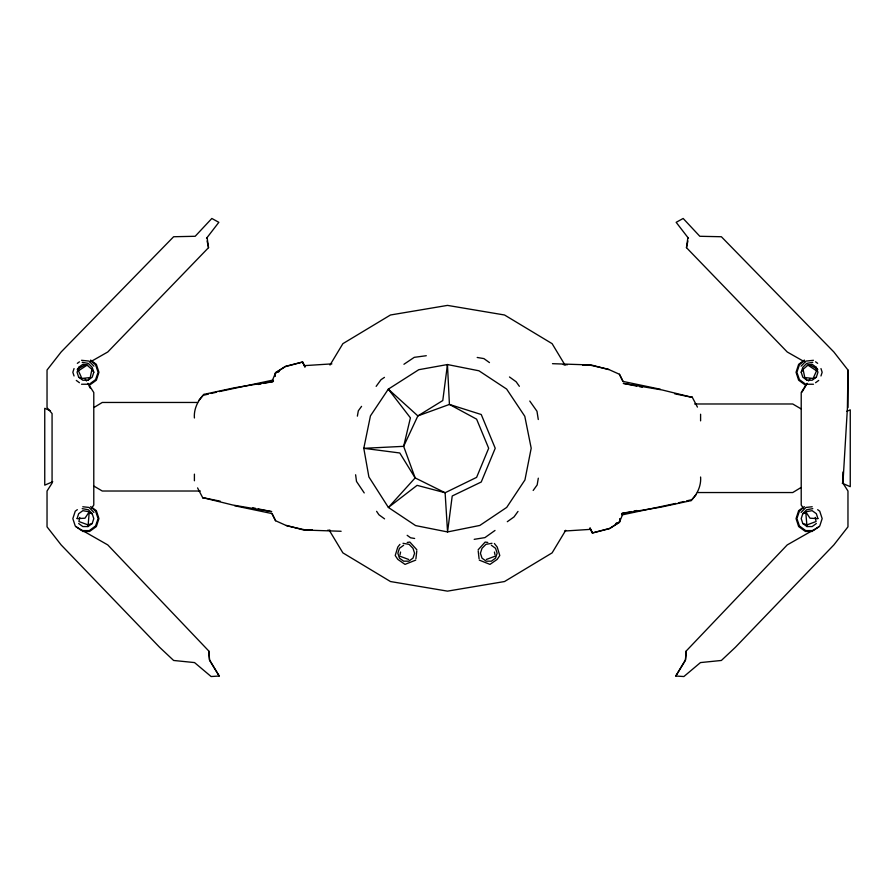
<?xml version="1.0" encoding="UTF-8"?>
<svg xmlns="http://www.w3.org/2000/svg" width="895" height="895" viewBox="0 0 895 895"><rect width="100%" height="100%" fill="white"/><g stroke="black" fill="none" stroke-linecap="round" stroke-linejoin="round"><path stroke-width="1.34" d="M688.479 238.305L676.161 222.318L683.165 218.469L699.812 236.28L721.37 236.739L833.86 351.981L847.968 370.049L847.397 408.265L842.933 483.121L847.968 491.031L847.968 526.842L833.86 544.921L735.455 647.23L721.37 660.465L700.461 662.58L683.892 676.53L675.792 676.027L685.548 659.772L686.23 650.989L787.22 544.921L818.97 526.842M416.801 550.917L415.918 558.748M78.447 370.81L87.061 365.171L91.939 369.344L90.216 377.556L81.881 378.462L78.447 370.81L78.659 367.353L82.855 364.332L87.732 365.171M806.988 526.562L805.836 512.936L802.804 513.696L801.204 518.608L802.804 523.519L806.988 526.562L812.157 526.562L816.341 523.519M686.23 650.989L685.369 660.387L675.792 676.027M804.862 362.016L787.22 351.981L686.465 247.658L687.886 237.522M538.309 478.187L537.168 484.945L533.174 490.46M357.373 416.141L358.324 410.816L361.558 406.364M274.933 376.236L275.57 372.667L285.438 366.357L302.588 362.027L304.938 366.916L302.588 362.027L285.304 366.637L275.593 372.79L271.789 381.829L263.701 383.418M631.299 511.582L623.211 513.171L619.407 522.21L609.696 528.363L592.412 532.972L590.062 528.084L592.412 532.972L609.562 528.643L619.429 522.333L620.067 518.764M274.944 376.292L275.593 372.79L279.061 371.526M620.056 518.708L619.407 522.21L615.939 523.474M79.778 517.422L78.917 521.528L87.867 524.839L92.196 523.519L93.796 518.608L92.196 513.696L88.314 509.736L82.195 508.651M399.998 554.777L400.568 552.036M686.465 247.658L687.908 240.979M74.039 368.572L72.842 372.275L74.039 375.967M78.659 367.353L77.071 372.275L78.659 377.187L82.843 380.23L88.012 380.23L92.196 377.187L93.796 372.275L92.196 367.353L88.314 363.404L82.195 362.318M77.071 518.608L78.659 513.696L82.855 510.665L87.732 511.515L92.196 513.696L89.164 512.936L88.012 526.562L82.843 526.562L78.659 523.519M807.268 365.171L812.145 364.332L816.341 367.353L817.929 372.275L816.341 377.187L812.157 380.23L806.988 380.23L802.804 377.187L801.204 372.275L802.804 367.353L806.686 363.404L812.805 362.318M820.961 375.967L822.158 372.275L820.961 368.572M273.456 380.487L271.789 381.829L273.456 381.371L234.445 387.792L203.97 394.371C197.829 400.501 193.678 409.216 194.405 417.987M621.544 514.513L623.211 513.171L621.544 513.629L660.555 507.208L691.029 500.629C697.171 494.499 701.322 485.784 700.595 477.013M816.553 370.81L807.939 365.171L803.061 369.344L804.784 377.556L813.119 378.462L816.553 370.81L816.341 367.353M801.886 392.256L805.959 385.465M329.998 365.059L342.886 343.658L390.466 314.995L447.5 305.396L504.534 314.995L552.114 343.658L565.002 365.059M565.729 530.276L552.114 552.875L504.534 581.537L447.5 591.136L390.466 581.537L342.886 552.875L329.27 530.276M801.204 372.275L803.061 369.344M807.1 383.295L801.215 392.525L801.215 505.026L803.419 508.326M808.565 380.979L810.031 378.674M89.377 511.616L84.969 518.216L77.183 518.608M91.581 508.326L93.785 505.026L93.785 392.525L87.9 383.295M518.004 511.425L514.01 516.941L507.297 521.707M376.146 386.36L381.013 379.693L384.447 377.377M206.521 238.305L218.839 222.318L211.835 218.469L195.188 236.28L173.63 236.739L61.14 351.981L47.032 370.049L47.032 407.583L52.067 413.579L52.067 483.121L47.032 491.031L47.032 526.842L61.14 544.921L159.545 647.23L173.63 660.465L194.539 662.58L211.108 676.53L219.208 676.027L209.452 659.772L208.77 650.989L107.78 544.921L76.03 526.842M399.92 544.384L397.783 547.091L395.221 555.526L397.783 559.353L405.01 564.387L415.716 560.125M478.165 549.765L485.157 542.057L487.786 542.459M88.012 380.23L90.216 377.556M198.757 400.524L203.97 394.371M691.029 500.629L696.243 494.476M207.114 237.522L208.535 247.658L107.78 351.981L90.138 362.016M801.103 366.122L805.936 361.099L813.465 360.293M801.103 512.455L805.936 507.443L812.212 506.76M804.392 360.327L799.38 364.869L796.897 372.275L799.436 379.637L805.679 384.246L813.465 384.246M804.392 506.671L799.38 511.202L796.897 518.608L799.436 525.969L805.679 530.59L813.465 530.59L819.753 526.014L822.158 518.608L819.753 511.202L817.661 509.68M77.339 363.348L79.442 361.815M89.601 385.118L96.358 380.207L98.942 372.275L96.358 364.332L90.731 360.237M77.339 509.68L75.247 511.202L72.842 518.608L75.247 526.014L81.534 530.59L89.321 530.59L95.564 525.969L98.103 518.608L95.62 511.202L90.608 506.671M88.012 526.562L92.196 523.519M804.269 360.237L798.642 364.332L796.058 372.275L798.642 380.207L805.399 385.118M815.558 382.724L818.712 380.431M803.139 507.398L798.642 510.665L796.058 518.608L798.642 526.551L805.399 531.451L812.358 531.451M403.634 545.279L399.45 548.311L397.85 553.222L399.45 558.133L403.634 561.176L408.802 561.176L412.987 558.133L414.586 553.222L412.987 548.311L409.093 544.35L402.996 543.299M495.002 530.455L484.933 537.615L474.193 539.338M403.936 364.276L414.251 357.34L426.288 355.718M94.031 407.46L102.254 402.459L197.56 402.459M800.969 487.54L792.746 492.541L697.44 492.541M77.205 369.389L85.439 364.701M52.749 481.711L44.75 485.157L44.75 408.321L50.467 410.771M846.815 411.32L850.25 409.843L850.25 486.679L842.251 483.244M813.119 378.462L816.341 377.187M486.343 559.453L495.293 556.142M275.57 372.667L279.05 371.459M615.95 523.541L619.429 522.333M204.44 395.031L208.479 394.091M211.164 393.453L216.556 392.2M219.253 391.574L272.941 380.084M675.747 503.426L622.059 514.916M678.444 502.8L683.836 501.547M686.521 500.909L690.56 499.969M258.319 384.481L261.004 383.955M633.996 511.045L636.681 510.519M812.805 508.651L806.686 509.736L802.804 513.696L807.268 511.515L812.145 510.665L816.341 513.696L817.929 518.608M492.004 543.299L485.907 544.35L482.013 548.311L480.414 553.222L482.013 558.133L486.198 561.176L491.366 561.176L495.55 558.133L497.15 553.222L495.55 548.311L491.366 545.279M407.214 542.459L409.843 542.057L416.835 549.765M331.888 363.873L304.401 365.641L302.588 362.027M564.488 531.037L590.599 529.359L592.412 532.972M81.534 384.246L89.321 384.246L95.564 379.637L98.103 372.275L95.62 364.869L90.608 360.327M694.643 403.981L792.724 403.981L800.958 408.814M200.357 491.019L102.276 491.019L94.042 486.186M82.642 531.451L89.601 531.451L96.358 526.551L98.942 518.608L96.358 510.665L91.861 507.398M563.279 364.623L567.419 364.724M582.6 365.126L590.879 365.339L608.768 369.322M312.4 529.874L304.121 529.661L286.232 525.678M327.581 530.276L330.333 530.343M552.483 363.683L591.382 364.992L609.674 369.892L619.429 374.267L623.009 381.427L660.432 389.258M341.129 531.272L303.618 530.008L285.326 525.108L275.57 520.733L271.99 513.573L234.568 505.742M817.817 518.608L810.031 518.216L805.623 511.616M81.534 360.293L89.064 361.099L93.897 366.122M82.787 506.76L89.064 507.443L93.897 512.455M477.203 357.463L483.915 358.604L489.475 362.598M414.642 538.477L410.559 537.783L407.169 535.311M636.826 386.125L623.278 383.373L662.311 389.996L692.35 397.391L697.429 407.091M639.533 386.674L642.241 387.222M674.752 393.822L692.35 397.391L691.813 396.832M220.248 501.178L202.65 497.609L197.571 487.909M252.759 507.778L255.467 508.326M258.174 508.875L271.722 511.627L232.689 505.004L202.65 497.609L203.187 498.168M802.804 523.519L807.133 524.839L816.083 521.528L815.222 517.422M399.707 556.142L408.657 559.453M78.659 377.187L81.881 378.462M479.284 560.125L489.99 564.387L497.217 559.353L499.779 555.526L497.217 547.091L494.364 543.478M809.561 364.701L817.795 369.389M509.479 376.974L516.146 381.762L519.357 386.304M815.558 361.815L817.661 363.348M76.288 380.431L79.442 382.724M384.57 518.865L378.921 514.759L376.605 511.313M804.784 377.556L806.988 380.23M529.773 401.049L536.978 411.252L538.287 419.509M364.231 492.932L356.501 481.443L355.617 474.775M84.969 378.674L86.435 380.979M91.939 369.344L93.796 372.275M219.208 676.027L209.631 660.387L208.77 650.989M89.041 385.89L90.395 388.296M619.429 374.244L623.009 381.427M271.99 513.573L275.57 520.756M207.092 240.979L208.535 247.658M494.432 552.036L495.002 554.777M479.082 558.748L478.198 550.917M847.968 370.049L847.968 407.583M842.933 472.001L842.933 483.121M700.595 414.228L700.595 420.863M194.405 474.137L194.405 480.772M447.455 364.545L442.779 400.546L417.864 415.906L403.656 446.336L415.146 477.908L445.117 492.742L476.61 477.371L488.67 448.261L476.61 419.162L449.424 404.428L417.864 415.906L388.307 389.157L370.44 415.895L363.795 448.317L368.885 476.923L388.396 507.465L415.593 525.589L447.556 531.943L479.832 525.443L506.715 507.398L524.94 479.944L531.194 448.205L524.794 416.287L506.626 389.056L478.959 370.798L447.455 364.545L418.77 369.702L388.307 389.157L410.413 417.853L403.656 446.336L363.795 448.317L399.774 452.982L415.146 477.908L388.396 507.465L417.092 485.347L445.117 492.742L447.556 531.943L452.221 495.987L481.241 482.013L495.226 448.261L481.241 414.519L449.424 404.428L447.455 364.545"/></g></svg>
